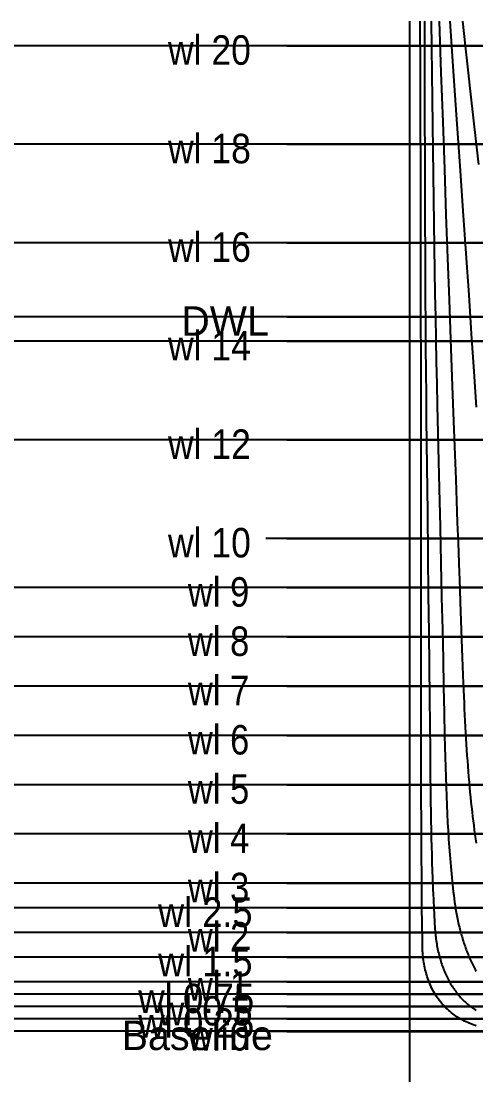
# Model space of a CAD drawing. Header units: millimetres. Extents: x -190954 to 154095, y 101 to 64253.
# Drawn here: x 234.3 to 240.46, y 140.57 to 154.83 of the extents above; entities that cross this region are included whole.
import ezdxf

# ---------------------------------------------------------------- set-up
doc = ezdxf.new("R2010")
doc.units = ezdxf.units.MM
for name, color, linetype in [('GRID', 179, 'Continuous'), ('ST4', 179, 'Continuous'), ('ST5', 179, 'Continuous'), ('ST6', 179, 'Continuous'), ('ST7', 179, 'Continuous'), ('ST8', 179, 'Continuous'), ('ST9', 179, 'Continuous')]:
    doc.layers.add(name, color=color, linetype=linetype)
doc.styles.add('SLDTEXTSTYLE2', font='TXT', dxfattribs={"width": 0.875})
doc.styles.add('SLDTEXTSTYLE3', font='TXT', dxfattribs={"width": 0.928571})
doc.styles.add('SLDTEXTSTYLE4', font='TXT', dxfattribs={"width": 0.916667})
doc.styles.add('SLDTEXTSTYLE5', font='TXT', dxfattribs={"width": 0.9})
doc.styles.add('SLDTEXTSTYLE6', font='TXT')

msp = doc.modelspace()

# ---------------------------------------------------------------- linework, layer by layer
at = {"layer": 'GRID', "color": 135}
for p, q in [((239.5633333, 125.1466667), (239.5633333, 154.8319333)), ((251.23, 154.4986), (21.19727, 154.4986)), ((237.8966667, 154.4986), (264.5633333, 154.4986)), ((264.5633333, 154.4986), (237.8966667, 154.4986)), ((251.23, 153.1652667), (21.19727, 153.1652667)), ((237.8966667, 153.1652667), (264.5633333, 153.1652667)), ((264.5633333, 153.1652667), (237.8966667, 153.1652667)), ((251.23, 151.8319333), (21.19727, 151.8319333)), ((237.8966667, 151.8319333), (264.5633333, 151.8319333)), ((264.5633333, 151.8319333), (237.8966667, 151.8319333)), ((251.23, 150.4986), (21.19727, 150.4986)), ((237.8966667, 150.4986), (264.5633333, 150.4986)), ((264.5633333, 150.4986), (237.8966667, 150.4986)), ((251.23, 149.1652667), (21.19727, 149.1652667)), ((237.8966667, 149.1652667), (264.5633333, 149.1652667)), ((264.5633333, 149.1652667), (237.8966667, 149.1652667)), ((237.8966667, 147.8319333), (264.5633333, 147.8319333)), ((264.5633333, 147.8319333), (237.8966667, 147.8319333)), ((251.23, 147.1652667), (21.19727, 147.1652667)), ((237.8966667, 147.1652667), (264.5633333, 147.1652667)), ((264.5633333, 147.1652667), (237.8966667, 147.1652667)), ((251.23, 146.4986), (21.19727, 146.4986)), ((237.8966667, 146.4986), (264.5633333, 146.4986)), ((264.5633333, 146.4986), (237.8966667, 146.4986)), ((251.23, 145.8319333), (21.19727, 145.8319333)), ((237.8966667, 145.8319333), (264.5633333, 145.8319333)), ((264.5633333, 145.8319333), (237.8966667, 145.8319333)), ((251.23, 145.1652667), (21.19727, 145.1652667)), ((237.8966667, 145.1652667), (264.5633333, 145.1652667)), ((264.5633333, 145.1652667), (237.8966667, 145.1652667)), ((251.23, 144.4986), (21.19727, 144.4986)), ((237.8966667, 144.4986), (264.5633333, 144.4986)), ((264.5633333, 144.4986), (237.8966667, 144.4986)), ((251.23, 143.8319333), (21.19727, 143.8319333)), ((237.8966667, 143.8319333), (264.5633333, 143.8319333)), ((264.5633333, 143.8319333), (237.8966667, 143.8319333)), ((251.23, 143.1652667), (21.19727, 143.1652667)), ((237.8966667, 143.1652667), (264.5633333, 143.1652667)), ((264.5633333, 143.1652667), (237.8966667, 143.1652667)), ((251.23, 142.8319333), (21.19727, 142.8319333)), ((237.8966667, 142.8319333), (264.5633333, 142.8319333)), ((264.5633333, 142.8319333), (237.8966667, 142.8319333)), ((251.23, 142.4986), (21.19727, 142.4986)), ((237.8966667, 142.4986), (264.5633333, 142.4986)), ((264.5633333, 142.4986), (237.8966667, 142.4986)), ((251.23, 142.1652667), (21.19727, 142.1652667)), ((237.8966667, 142.1652667), (264.5633333, 142.1652667)), ((264.5633333, 142.1652667), (237.8966667, 142.1652667)), ((251.23, 141.8319333), (21.19727, 141.8319333)), ((237.8966667, 141.8319333), (264.5633333, 141.8319333)), ((264.5633333, 141.8319333), (237.8966667, 141.8319333)), ((251.23, 141.6652667), (21.19727, 141.6652667)), ((237.8966667, 141.6652667), (264.5633333, 141.6652667)), ((264.5633333, 141.6652667), (237.8966667, 141.6652667)), ((251.23, 141.4986), (21.19727, 141.4986)), ((237.8966667, 141.4986), (264.5633333, 141.4986)), ((264.5633333, 141.4986), (237.8966667, 141.4986)), ((251.23, 141.3319333), (21.19727, 141.3319333)), ((237.8966667, 141.3319333), (264.5633333, 141.3319333)), ((264.5633333, 141.3319333), (237.8966667, 141.3319333)), ((251.23, 141.1652667), (21.19727, 141.1652667)), ((237.8966667, 141.1586), (264.5633333, 141.1586)), ((264.5633333, 141.1586), (237.8966667, 141.1586))]:
    msp.add_line(p, q, dxfattribs=at)
at = {"layer": 'GRID', "color": 255}
for p, q in [((237.8966667, 154.4986), (237.61129, 154.4986)), ((237.8966667, 153.1652667), (237.61129, 153.1652667)), ((237.8966667, 151.8319333), (237.61129, 151.8319333)), ((237.8966667, 150.4986), (237.61129, 150.4986)), ((237.8966667, 149.1652667), (237.61129, 149.1652667)), ((237.8966667, 147.8319333), (237.61129, 147.8319333)), ((237.8966667, 147.1652667), (237.61129, 147.1652667)), ((237.8966667, 146.4986), (237.61129, 146.4986)), ((237.8966667, 145.8319333), (237.61129, 145.8319333)), ((237.8966667, 145.1652667), (237.61129, 145.1652667)), ((237.8966667, 144.4986), (237.61129, 144.4986)), ((237.8966667, 143.8319333), (237.61129, 143.8319333)), ((237.8966667, 143.1652667), (237.61129, 143.1652667)), ((237.8966667, 142.8319333), (237.61129, 142.8319333)), ((237.8966667, 142.4986), (237.61129, 142.4986)), ((237.8966667, 142.1652667), (237.61129, 142.1652667)), ((237.8966667, 141.8319333), (237.61129, 141.8319333)), ((237.8966667, 141.6652667), (237.61129, 141.6652667)), ((237.8966667, 141.4986), (237.61129, 141.4986)), ((237.8966667, 141.3319333), (237.61129, 141.3319333)), ((251.23, 141.1652667), (21.19727, 141.1652667)), ((237.8966667, 141.1652667), (237.61129, 141.1652667)), ((237.8966667, 141.1586), (237.61129, 141.1586)), ((237.8966667, 141.1652667), (264.5633333, 141.1652667)), ((264.5633333, 141.1652667), (237.8966667, 141.1652667))]:
    msp.add_line(p, q, dxfattribs=at)
at = {"layer": 'GRID', "color": 2}
for p, q in [((251.23, 150.8319333), (21.19727, 150.8319333)), ((237.8966667, 150.8319333), (237.61129, 150.8319333)), ((237.8966667, 150.8319333), (264.5633333, 150.8319333)), ((264.5633333, 150.8319333), (237.8966667, 150.8319333))]:
    msp.add_line(p, q, dxfattribs=at)
at = {"layer": 'ST4', "color": 80}
for p, q in [((240.272962, 154.8319333), (240.3110487, 154.4991533)), ((240.3110487, 154.4991533), (240.348436, 154.1699787)), ((240.348436, 154.1699787), (240.3851247, 153.844408)), ((240.3851247, 153.844408), (240.4211147, 153.5224387)), ((240.4211147, 153.5224387), (240.4564047, 153.20407)), ((240.4564047, 153.20407), (240.4909947, 152.8893))]:
    msp.add_line(p, q, dxfattribs=at)
at = {"layer": 'ST5', "color": 80}
for p, q in [((240.1534427, 154.1538673), (240.105776, 154.8319333)), ((240.1991847, 153.5002293), (240.1534427, 154.1538673)), ((240.242992, 152.8709913), (240.1991847, 153.5002293)), ((240.284854, 152.2661287), (240.242992, 152.8709913)), ((240.3247613, 151.6856207), (240.284854, 152.2661287)), ((240.3627053, 151.1294533), (240.3247613, 151.6856207)), ((240.398678, 150.5976153), (240.3627053, 151.1294533)), ((240.4326713, 150.0901), (240.398678, 150.5976153)), ((240.4646787, 149.606906), (240.4326713, 150.0901))]:
    msp.add_line(p, q, dxfattribs=at)
at = {"layer": 'ST6', "color": 80}
for p, q in [((239.9871647, 154.1369313), (239.9629793, 154.8319333)), ((240.0106067, 153.468568), (239.9871647, 154.1369313)), ((240.0332907, 152.8268493), (240.0106067, 153.468568)), ((240.0552033, 152.2117793), (240.0332907, 152.8268493)), ((240.076332, 151.6233573), (240.0552033, 152.2117793)), ((240.0966667, 151.0615787), (240.076332, 151.6233573)), ((240.116198, 150.526436), (240.0966667, 151.0615787)), ((240.1349173, 150.0179173), (240.116198, 150.526436)), ((240.1528173, 149.536008), (240.1349173, 150.0179173)), ((240.170018, 149.0757387), (240.1528173, 149.536008)), ((240.1867267, 148.6287053), (240.170018, 149.0757387)), ((240.2029453, 148.1947613), (240.1867267, 148.6287053)), ((240.2085347, 148.0452087), (240.2029453, 148.1947613)), ((240.2186727, 147.7738973), (240.2085347, 148.0452087)), ((240.233908, 147.36611), (240.2186727, 147.7738973)), ((240.2368887, 147.2863033), (240.233908, 147.36611)), ((240.248648, 146.9713967), (240.2368887, 147.2863033)), ((240.2628927, 146.5897607), (240.248648, 146.9713967)), ((240.27664, 146.2212047), (240.2628927, 146.5897607)), ((240.2898873, 145.8657373), (240.27664, 146.2212047)), ((240.296402, 145.69303), (240.2898873, 145.8657373)), ((240.2998653, 145.608264), (240.296402, 145.69303)), ((240.3035127, 145.5246107), (240.2998653, 145.608264)), ((240.307344, 145.4420593), (240.3035127, 145.5246107)), ((240.3113587, 145.3605987), (240.307344, 145.4420593)), ((240.315558, 145.280218), (240.3113587, 145.3605987)), ((240.3199413, 145.2009073), (240.315558, 145.280218)), ((240.3245087, 145.122656), (240.3199413, 145.2009073)), ((240.32926, 145.0454547), (240.3245087, 145.122656)), ((240.3341967, 144.9692933), (240.32926, 145.0454547)), ((240.339318, 144.8941633), (240.3341967, 144.9692933)), ((240.344624, 144.8200547), (240.339318, 144.8941633)), ((240.350116, 144.7469587), (240.344624, 144.8200547)), ((240.3557933, 144.6748673), (240.350116, 144.7469587)), ((240.3616567, 144.6037713), (240.3557933, 144.6748673)), ((240.3677073, 144.533662), (240.3616567, 144.6037713)), ((240.3739447, 144.464532), (240.3677073, 144.533662)), ((240.38037, 144.3963727), (240.3739447, 144.464532)), ((240.386984, 144.3291767), (240.38037, 144.3963727)), ((240.393786, 144.2629353), (240.386984, 144.3291767)), ((240.4007787, 144.1976413), (240.393786, 144.2629353)), ((240.4079607, 144.1332867), (240.4007787, 144.1976413)), ((240.4153347, 144.069864), (240.4079607, 144.1332867)), ((240.4229, 144.0073667), (240.4153347, 144.069864)), ((240.4306587, 143.945786), (240.4229, 144.0073667)), ((240.4386113, 143.885116), (240.4306587, 143.945786)), ((240.4467587, 143.825348), (240.4386113, 143.885116)), ((240.4551027, 143.7664753), (240.4467587, 143.825348)), ((240.4636433, 143.7084913), (240.4551027, 143.7664753))]:
    msp.add_line(p, q, dxfattribs=at)
at = {"layer": 'ST7', "color": 80}
for p, q in [((239.8505513, 154.8319333), (239.8543547, 154.474704)), ((239.8543547, 154.474704), (239.8583333, 154.1217553)), ((239.8583333, 154.1217553), (239.8624847, 153.7730933)), ((239.8624847, 153.7730933), (239.8668073, 153.428724)), ((239.8668073, 153.428724), (239.8713, 153.088654)), ((239.8713, 153.088654), (239.8759607, 152.752886)), ((239.8759607, 152.752886), (239.880788, 152.421424)), ((239.880788, 152.421424), (239.8857813, 152.0942707)), ((239.8857813, 152.0942707), (239.8909387, 151.7714273)), ((239.8909387, 151.7714273), (239.8962587, 151.4528953)), ((239.8962587, 151.4528953), (239.9017413, 151.138674)), ((239.9017413, 151.138674), (239.9073847, 150.8287627)), ((239.9073847, 150.8287627), (239.913188, 150.5231593)), ((239.913188, 150.5231593), (239.9191513, 150.2218613)), ((239.9191513, 150.2218613), (239.9252727, 149.9248647)), ((239.9252727, 149.9248647), (239.931552, 149.6321653)), ((239.931552, 149.6321653), (239.9445833, 149.059636)), ((239.9445833, 149.059636), (239.9577053, 148.5087713)), ((239.9577053, 148.5087713), (239.9700113, 147.9872513)), ((239.9700113, 147.9872513), (239.9814867, 147.495196)), ((239.9814867, 147.495196), (239.9921293, 147.0325993)), ((239.9921293, 147.0325993), (240.0019413, 146.599458)), ((240.0019413, 146.599458), (240.0109207, 146.1957707)), ((240.0109207, 146.1957707), (240.019068, 145.8215367)), ((240.019068, 145.8215367), (240.0263827, 145.47676)), ((240.0263827, 145.47676), (240.0328647, 145.161444)), ((240.0328647, 145.161444), (240.0391213, 144.8725993)), ((240.0391213, 144.8725993), (240.042786, 144.734842)), ((240.042786, 144.734842), (240.046846, 144.6010887)), ((240.046846, 144.6010887), (240.051306, 144.471138)), ((240.051306, 144.471138), (240.0561733, 144.3448007)), ((240.0561733, 144.3448007), (240.061454, 144.2218953)), ((240.061454, 144.2218953), (240.0671567, 144.1022513)), ((240.0671567, 144.1022513), (240.0732893, 143.9857033)), ((240.0732893, 143.9857033), (240.0798633, 143.872094)), ((240.0798633, 143.872094), (240.08689, 143.7612693)), ((240.08689, 143.7612693), (240.0943813, 143.653082)), ((240.0943813, 143.653082), (240.1023533, 143.5473867)), ((240.1023533, 143.5473867), (240.1065247, 143.495428)), ((240.1065247, 143.495428), (240.110822, 143.4440393)), ((240.110822, 143.4440393), (240.1152473, 143.393202)), ((240.1152473, 143.393202), (240.1198047, 143.3428987)), ((240.1198047, 143.3428987), (240.124496, 143.2931113)), ((240.124496, 143.2931113), (240.129324, 143.2438233)), ((240.129324, 143.2438233), (240.1342913, 143.195016)), ((240.1342913, 143.195016), (240.1394013, 143.1466713)), ((240.1394013, 143.1466713), (240.144658, 143.0987713)), ((240.144658, 143.0987713), (240.1500647, 143.051298)), ((240.1500647, 143.051298), (240.1556247, 143.0042327)), ((240.1556247, 143.0042327), (240.1613587, 142.9575447)), ((240.1613587, 142.9575447), (240.1675453, 142.9110253)), ((240.1675453, 142.9110253), (240.1742953, 142.864632)), ((240.1742953, 142.864632), (240.181618, 142.8184)), ((240.181618, 142.8184), (240.189522, 142.7723673)), ((240.189522, 142.7723673), (240.1980153, 142.7265727)), ((240.1980153, 142.7265727), (240.2071033, 142.681056)), ((240.2071033, 142.681056), (240.21679, 142.6358587)), ((240.21679, 142.6358587), (240.227078, 142.591022)), ((240.227078, 142.591022), (240.232448, 142.568752)), ((240.232448, 142.568752), (240.237968, 142.546588)), ((240.237968, 142.546588), (240.2436393, 142.524536)), ((240.2436393, 142.524536), (240.24946, 142.5026)), ((240.24946, 142.5026), (240.2554307, 142.4807867)), ((240.2554307, 142.4807867), (240.2615507, 142.4591007)), ((240.2615507, 142.4591007), (240.2678193, 142.4375473)), ((240.2678193, 142.4375473), (240.2742353, 142.4161327)), ((240.2742353, 142.4161327), (240.2807993, 142.3948607)), ((240.2807993, 142.3948607), (240.2875093, 142.373738)), ((240.2875093, 142.373738), (240.2943647, 142.3527687)), ((240.2943647, 142.3527687), (240.301364, 142.3319587)), ((240.301364, 142.3319587), (240.308506, 142.3113127)), ((240.308506, 142.3113127), (240.3157893, 142.290836)), ((240.3157893, 142.290836), (240.3232133, 142.2705333)), ((240.3232133, 142.2705333), (240.330776, 142.25041)), ((240.330776, 142.25041), (240.3384753, 142.2304707)), ((240.3384753, 142.2304707), (240.34631, 142.2107207)), ((240.34631, 142.2107207), (240.354278, 142.1911633)), ((240.354278, 142.1911633), (240.3623773, 142.1718047)), ((240.3623773, 142.1718047), (240.3706067, 142.1526487)), ((240.3706067, 142.1526487), (240.3789627, 142.1337)), ((240.3789627, 142.1337), (240.387444, 142.114962)), ((240.387444, 142.114962), (240.3960487, 142.09644)), ((240.3960487, 142.09644), (240.4047733, 142.0781373)), ((240.4047733, 142.0781373), (240.4136167, 142.0600587)), ((240.4136167, 142.0600587), (240.4225753, 142.0422067)), ((240.4225753, 142.0422067), (240.4316467, 142.024586)), ((240.4316467, 142.024586), (240.4408293, 142.0072)), ((240.4408293, 142.0072), (240.4501187, 141.990052)), ((240.4501187, 141.990052), (240.459514, 141.9731453))]:
    msp.add_line(p, q, dxfattribs=at)
at = {"layer": 'ST8', "color": 80}
for p, q in [((239.7611747, 154.8319333), (239.7609693, 154.4812913)), ((239.7609693, 154.4812913), (239.7609827, 154.1324767)), ((239.7609827, 154.1324767), (239.7612153, 153.7854973)), ((239.7612153, 153.7854973), (239.7616687, 153.440358)), ((239.7616687, 153.440358), (239.762342, 153.097066)), ((239.762342, 153.097066), (239.7632367, 152.7556247)), ((239.7632367, 152.7556247), (239.7643513, 152.41604)), ((239.7643513, 152.41604), (239.7656873, 152.078316)), ((239.7656873, 152.078316), (239.7672447, 151.7424553)), ((239.7672447, 151.7424553), (239.7690227, 151.4084613)), ((239.7690227, 151.4084613), (239.7710213, 151.0763367)), ((239.7710213, 151.0763367), (239.7732413, 150.7460833)), ((239.7732413, 150.7460833), (239.7756813, 150.417702)), ((239.7756813, 150.417702), (239.778342, 150.0911947)), ((239.778342, 150.0911947), (239.781222, 149.7665607)), ((239.781222, 149.7665607), (239.784322, 149.4438)), ((239.784322, 149.4438), (239.7911787, 148.8038953)), ((239.7911787, 148.8038953), (239.7984013, 148.183402)), ((239.7984013, 148.183402), (239.805132, 147.6025347)), ((239.805132, 147.6025347), (239.8113573, 147.0616253)), ((239.8113573, 147.0616253), (239.8170773, 146.5606733)), ((239.8170773, 146.5606733), (239.822292, 146.0996793)), ((239.822292, 146.0996793), (239.827, 145.6786427)), ((239.827, 145.6786427), (239.8312033, 145.2975633)), ((239.8312033, 145.2975633), (239.8349007, 144.9564413)), ((239.8349007, 144.9564413), (239.838092, 144.6552773)), ((239.838092, 144.6552773), (239.8410953, 144.387506)), ((239.8410953, 144.387506), (239.8428507, 144.2592993)), ((239.8428507, 144.2592993), (239.8447953, 144.1343007)), ((239.8447953, 144.1343007), (239.8469347, 144.0123487)), ((239.8469347, 144.0123487), (239.849272, 143.8932893)), ((239.849272, 143.8932893), (239.8518127, 143.7769773)), ((239.8518127, 143.7769773), (239.854562, 143.6632747)), ((239.854562, 143.6632747), (239.8575273, 143.5520493)), ((239.8575273, 143.5520493), (239.8607153, 143.4431727)), ((239.8607153, 143.4431727), (239.8641347, 143.3365213)), ((239.8641347, 143.3365213), (239.8677953, 143.2319753)), ((239.8677953, 143.2319753), (239.874116, 143.0703667)), ((239.874116, 143.0703667), (239.8758853, 143.0287253)), ((239.8758853, 143.0287253), (239.8850907, 142.8324847)), ((239.8850907, 142.8324847), (239.8901533, 142.7366987)), ((239.8901533, 142.7366987), (239.8955487, 142.6423067)), ((239.8955487, 142.6423067), (239.9013353, 142.5491833)), ((239.9013353, 142.5491833), (239.9030567, 142.5260933)), ((239.9030567, 142.5260933), (239.9050133, 142.5030853)), ((239.9050133, 142.5030853), (239.9072053, 142.4801653)), ((239.9072053, 142.4801653), (239.9096347, 142.4573367)), ((239.9096347, 142.4573367), (239.9123007, 142.4346027)), ((239.9123007, 142.4346027), (239.9152047, 142.41197)), ((239.9152047, 142.41197), (239.9183487, 142.3894433)), ((239.9183487, 142.3894433), (239.9217313, 142.3670267)), ((239.9217313, 142.3670267), (239.9253547, 142.3447247)), ((239.9253547, 142.3447247), (239.9292187, 142.3225433)), ((239.9292187, 142.3225433), (239.9333227, 142.3004867)), ((239.9333227, 142.3004867), (239.9376687, 142.2785607)), ((239.9376687, 142.2785607), (239.942256, 142.2567693)), ((239.942256, 142.2567693), (239.9470847, 142.2351193)), ((239.9470847, 142.2351193), (239.9521547, 142.213614)), ((239.9521547, 142.213614), (239.9574667, 142.19226)), ((239.9574667, 142.19226), (239.9630193, 142.1710613)), ((239.9630193, 142.1710613), (239.9688133, 142.1500247)), ((239.9688133, 142.1500247), (239.974848, 142.129154)), ((239.974848, 142.129154), (239.9811227, 142.1084553)), ((239.9811227, 142.1084553), (239.9876373, 142.087934)), ((239.9876373, 142.087934), (239.9943907, 142.0675947)), ((239.9943907, 142.0675947), (240.0013827, 142.0474427)), ((240.0013827, 142.0474427), (240.0086113, 142.027484)), ((240.0086113, 142.027484), (240.0160773, 142.0077233)), ((240.0160773, 142.0077233), (240.0237787, 141.9881653)), ((240.0237787, 141.9881653), (240.031714, 141.9688167)), ((240.031714, 141.9688167), (240.0398827, 141.9496807)), ((240.0398827, 141.9496807), (240.0482833, 141.9307633)), ((240.0482833, 141.9307633), (240.0569147, 141.9120693)), ((240.0569147, 141.9120693), (240.0657753, 141.893604)), ((240.0657753, 141.893604), (240.0748627, 141.875372)), ((240.0748627, 141.875372), (240.0841767, 141.857378)), ((240.0841767, 141.857378), (240.093714, 141.8396267)), ((240.093714, 141.8396267), (240.103474, 141.8221227)), ((240.103474, 141.8221227), (240.113454, 141.8048707)), ((240.113454, 141.8048707), (240.1236533, 141.7878753)), ((240.1236533, 141.7878753), (240.134068, 141.7711407)), ((240.134068, 141.7711407), (240.1446973, 141.7546707)), ((240.1446973, 141.7546707), (240.1555387, 141.73847)), ((240.1555387, 141.73847), (240.16659, 141.7225427)), ((240.16659, 141.7225427), (240.177848, 141.706892)), ((240.177848, 141.706892), (240.1893113, 141.6915227)), ((240.1893113, 141.6915227), (240.2009773, 141.6764373)), ((240.2009773, 141.6764373), (240.212844, 141.6616407)), ((240.212844, 141.6616407), (240.2249073, 141.6471347)), ((240.2249073, 141.6471347), (240.2371653, 141.632924)), ((240.2371653, 141.632924), (240.249616, 141.6190113)), ((240.249616, 141.6190113), (240.262256, 141.6053993)), ((240.262256, 141.6053993), (240.2750827, 141.5920907)), ((240.2750827, 141.5920907), (240.2880927, 141.5790887)), ((240.2880927, 141.5790887), (240.3012847, 141.566396)), ((240.3012847, 141.566396), (240.3146547, 141.5540147)), ((240.3146547, 141.5540147), (240.3281993, 141.5419467)), ((240.3281993, 141.5419467), (240.3419173, 141.5301947)), ((240.3419173, 141.5301947), (240.355804, 141.51876)), ((240.355804, 141.51876), (240.369858, 141.5076453)), ((240.369858, 141.5076453), (240.3840753, 141.4968513)), ((240.3840753, 141.4968513), (240.3984533, 141.48638)), ((240.3984533, 141.48638), (240.4129893, 141.476234)), ((240.4129893, 141.476234), (240.42768, 141.4664113)), ((240.42768, 141.4664113), (240.4425227, 141.456916)), ((240.4425227, 141.456916), (240.457514, 141.4477473))]:
    msp.add_line(p, q, dxfattribs=at)
at = {"layer": 'ST9', "color": 80}
for p, q in [((239.7050953, 154.1667673), (239.702812, 154.8319333)), ((239.7071033, 153.5029647), (239.7050953, 154.1667673)), ((239.7088387, 152.840532), (239.7071033, 153.5029647)), ((239.7103027, 152.1794747), (239.7088387, 152.840532)), ((239.7114953, 151.519798), (239.7103027, 152.1794747)), ((239.7124193, 150.861506), (239.7114953, 151.519798)), ((239.713074, 150.2046007), (239.7124193, 150.861506)), ((239.7134607, 149.5490847), (239.713074, 150.2046007)), ((239.71358, 148.8949573), (239.7134607, 149.5490847)), ((239.7135573, 148.256324), (239.71358, 148.8949573)), ((239.713606, 147.657086), (239.7135573, 148.256324)), ((239.7137293, 147.0976333), (239.713606, 147.657086)), ((239.7139267, 146.5779673), (239.7137293, 147.0976333)), ((239.7141993, 146.098088), (239.7139267, 146.5779673)), ((239.7145467, 145.657994), (239.7141993, 146.098088)), ((239.7149687, 145.2576873), (239.7145467, 145.657994)), ((239.7154653, 144.897166), (239.7149687, 145.2576873)), ((239.7160367, 144.5764313), (239.7154653, 144.897166)), ((239.716724, 144.289572), (239.7160367, 144.5764313)), ((239.717642, 144.0191853), (239.716724, 144.289572)), ((239.7187987, 143.7622833), (239.717642, 144.0191853)), ((239.7201987, 143.516986), (239.7187987, 143.7622833)), ((239.7218447, 143.2815533), (239.7201987, 143.516986)), ((239.7237433, 143.0543293), (239.7218447, 143.2815533)), ((239.7259007, 142.83369), (239.7237433, 143.0543293)), ((239.7283247, 142.6179873), (239.7259007, 142.83369)), ((239.731026, 142.4054787), (239.7283247, 142.6179873)), ((239.7325493, 142.299848), (239.731026, 142.4054787)), ((239.7333573, 142.2735673), (239.7325493, 142.299848)), ((239.7345773, 142.2474033), (239.7333573, 142.2735673)), ((239.7362133, 142.221364), (239.7345773, 142.2474033)), ((239.7382693, 142.1954587), (239.7362133, 142.221364)), ((239.74075, 142.1696967), (239.7382693, 142.1954587)), ((239.7436587, 142.144086), (239.74075, 142.1696967)), ((239.7469987, 142.1186367), (239.7436587, 142.144086)), ((239.750774, 142.0933567), (239.7469987, 142.1186367)), ((239.754986, 142.0682567), (239.750774, 142.0933567)), ((239.7596387, 142.0433447), (239.754986, 142.0682567)), ((239.764734, 142.0186313), (239.7596387, 142.0433447)), ((239.7702747, 141.9941247), (239.764734, 142.0186313)), ((239.776262, 141.969834), (239.7702747, 141.9941247)), ((239.782698, 141.94577), (239.776262, 141.969834)), ((239.789584, 141.92194), (239.782698, 141.94577)), ((239.7969207, 141.8983553), (239.789584, 141.92194)), ((239.8047093, 141.8750233), (239.7969207, 141.8983553)), ((239.8129507, 141.851954), (239.8047093, 141.8750233)), ((239.821644, 141.8291567), (239.8129507, 141.851954)), ((239.8307893, 141.80664), (239.821644, 141.8291567)), ((239.8403867, 141.7844127), (239.8307893, 141.80664)), ((239.8504353, 141.762484), (239.8403867, 141.7844127)), ((239.8609333, 141.7408627), (239.8504353, 141.762484)), ((239.8718807, 141.7195567), (239.8609333, 141.7408627)), ((239.883274, 141.6985747), (239.8718807, 141.7195567)), ((239.895112, 141.6779253), (239.883274, 141.6985747)), ((239.9073927, 141.6576167), (239.895112, 141.6779253)), ((239.9201127, 141.6376553), (239.9073927, 141.6576167)), ((239.9332693, 141.6180507), (239.9201127, 141.6376553)), ((239.9468593, 141.5988093), (239.9332693, 141.6180507)), ((239.9608787, 141.5799393), (239.9468593, 141.5988093)), ((239.9753233, 141.5614467), (239.9608787, 141.5799393)), ((239.9901893, 141.5433393), (239.9753233, 141.5614467)), ((240.005472, 141.5256227), (239.9901893, 141.5433393)), ((240.0211667, 141.508304), (240.005472, 141.5256227)), ((240.0372673, 141.4913893), (240.0211667, 141.508304)), ((240.0537693, 141.474884), (240.0372673, 141.4913893)), ((240.0706667, 141.458794), (240.0537693, 141.474884)), ((240.0879533, 141.443124), (240.0706667, 141.458794)), ((240.1056233, 141.4278793), (240.0879533, 141.443124)), ((240.1236693, 141.4130647), (240.1056233, 141.4278793)), ((240.1420853, 141.398684), (240.1236693, 141.4130647)), ((240.1608647, 141.3847413), (240.1420853, 141.398684)), ((240.1799987, 141.3712413), (240.1608647, 141.3847413)), ((240.1994813, 141.3581867), (240.1799987, 141.3712413)), ((240.219304, 141.34558), (240.1994813, 141.3581867)), ((240.23946, 141.3334247), (240.219304, 141.34558)), ((240.25994, 141.3217227), (240.23946, 141.3334247)), ((240.2807367, 141.3104767), (240.25994, 141.3217227)), ((240.3018413, 141.299688), (240.2807367, 141.3104767)), ((240.3232453, 141.2893587), (240.3018413, 141.299688)), ((240.3449407, 141.2794893), (240.3232453, 141.2893587)), ((240.3669187, 141.2700807), (240.3449407, 141.2794893)), ((240.3891693, 141.2611333), (240.3669187, 141.2700807)), ((240.4116853, 141.2526473), (240.3891693, 141.2611333)), ((240.434456, 141.2446227), (240.4116853, 141.2526473)), ((240.457474, 141.2370587), (240.434456, 141.2446227))]:
    msp.add_line(p, q, dxfattribs=at)

# ---------------------------------------------------------------- texts
at = {"layer": 'GRID', "color": 255, "char_height": 0.39939133, "attachment_point": 1}
for s, insert, style in [('wl 20', (236.2863253, 154.6398071), 'SLDTEXTSTYLE5'), ('wl 18', (236.2863253, 153.3064737), 'SLDTEXTSTYLE5'), ('wl 16', (236.2863253, 151.9731404), 'SLDTEXTSTYLE5'), ('wl 14', (236.2863253, 150.6398071), 'SLDTEXTSTYLE5'), ('wl 12', (236.2863253, 149.3064737), 'SLDTEXTSTYLE5'), ('wl 10', (236.2863253, 147.9731404), 'SLDTEXTSTYLE5'), ('wl 9', (236.5553953, 147.3064737), 'SLDTEXTSTYLE2'), ('wl 8', (236.5553953, 146.6398071), 'SLDTEXTSTYLE2'), ('wl 7', (236.5553953, 145.9731404), 'SLDTEXTSTYLE2'), ('wl 6', (236.5553953, 145.3064737), 'SLDTEXTSTYLE2'), ('wl 5', (236.5553953, 144.6398071), 'SLDTEXTSTYLE2'), ('wl 4', (236.5553953, 143.9731404), 'SLDTEXTSTYLE2'), ('wl 3', (236.5553953, 143.3064737), 'SLDTEXTSTYLE2'), ('wl 2.5', (236.1517907, 142.9731404), 'SLDTEXTSTYLE4'), ('wl 2', (236.5553953, 142.6398071), 'SLDTEXTSTYLE2'), ('wl 1.5', (236.1517907, 142.3064737), 'SLDTEXTSTYLE4'), ('wl 1', (236.5553953, 141.9731404), 'SLDTEXTSTYLE2'), ('wl 0.75', (235.8827207, 141.8064737), 'SLDTEXTSTYLE3'), ('wl 0.5', (236.1517907, 141.6398071), 'SLDTEXTSTYLE4'), ('wl 0.25', (235.8827207, 141.4731404), 'SLDTEXTSTYLE3'), ('Baseline', (235.658496, 141.3064737), 'SLDTEXTSTYLE6'), ('wl 0', (236.5553953, 141.2998064), 'SLDTEXTSTYLE2')]:
    msp.add_mtext(s, dxfattribs=dict(at, insert=insert, style=style))
at = {"layer": 'GRID', "color": 2, "insert": (236.4657053, 150.9731404), "char_height": 0.39939133, "attachment_point": 1, "style": 'SLDTEXTSTYLE6'}
msp.add_mtext('DWL', dxfattribs=at)

doc.saveas('drawing.dxf')
